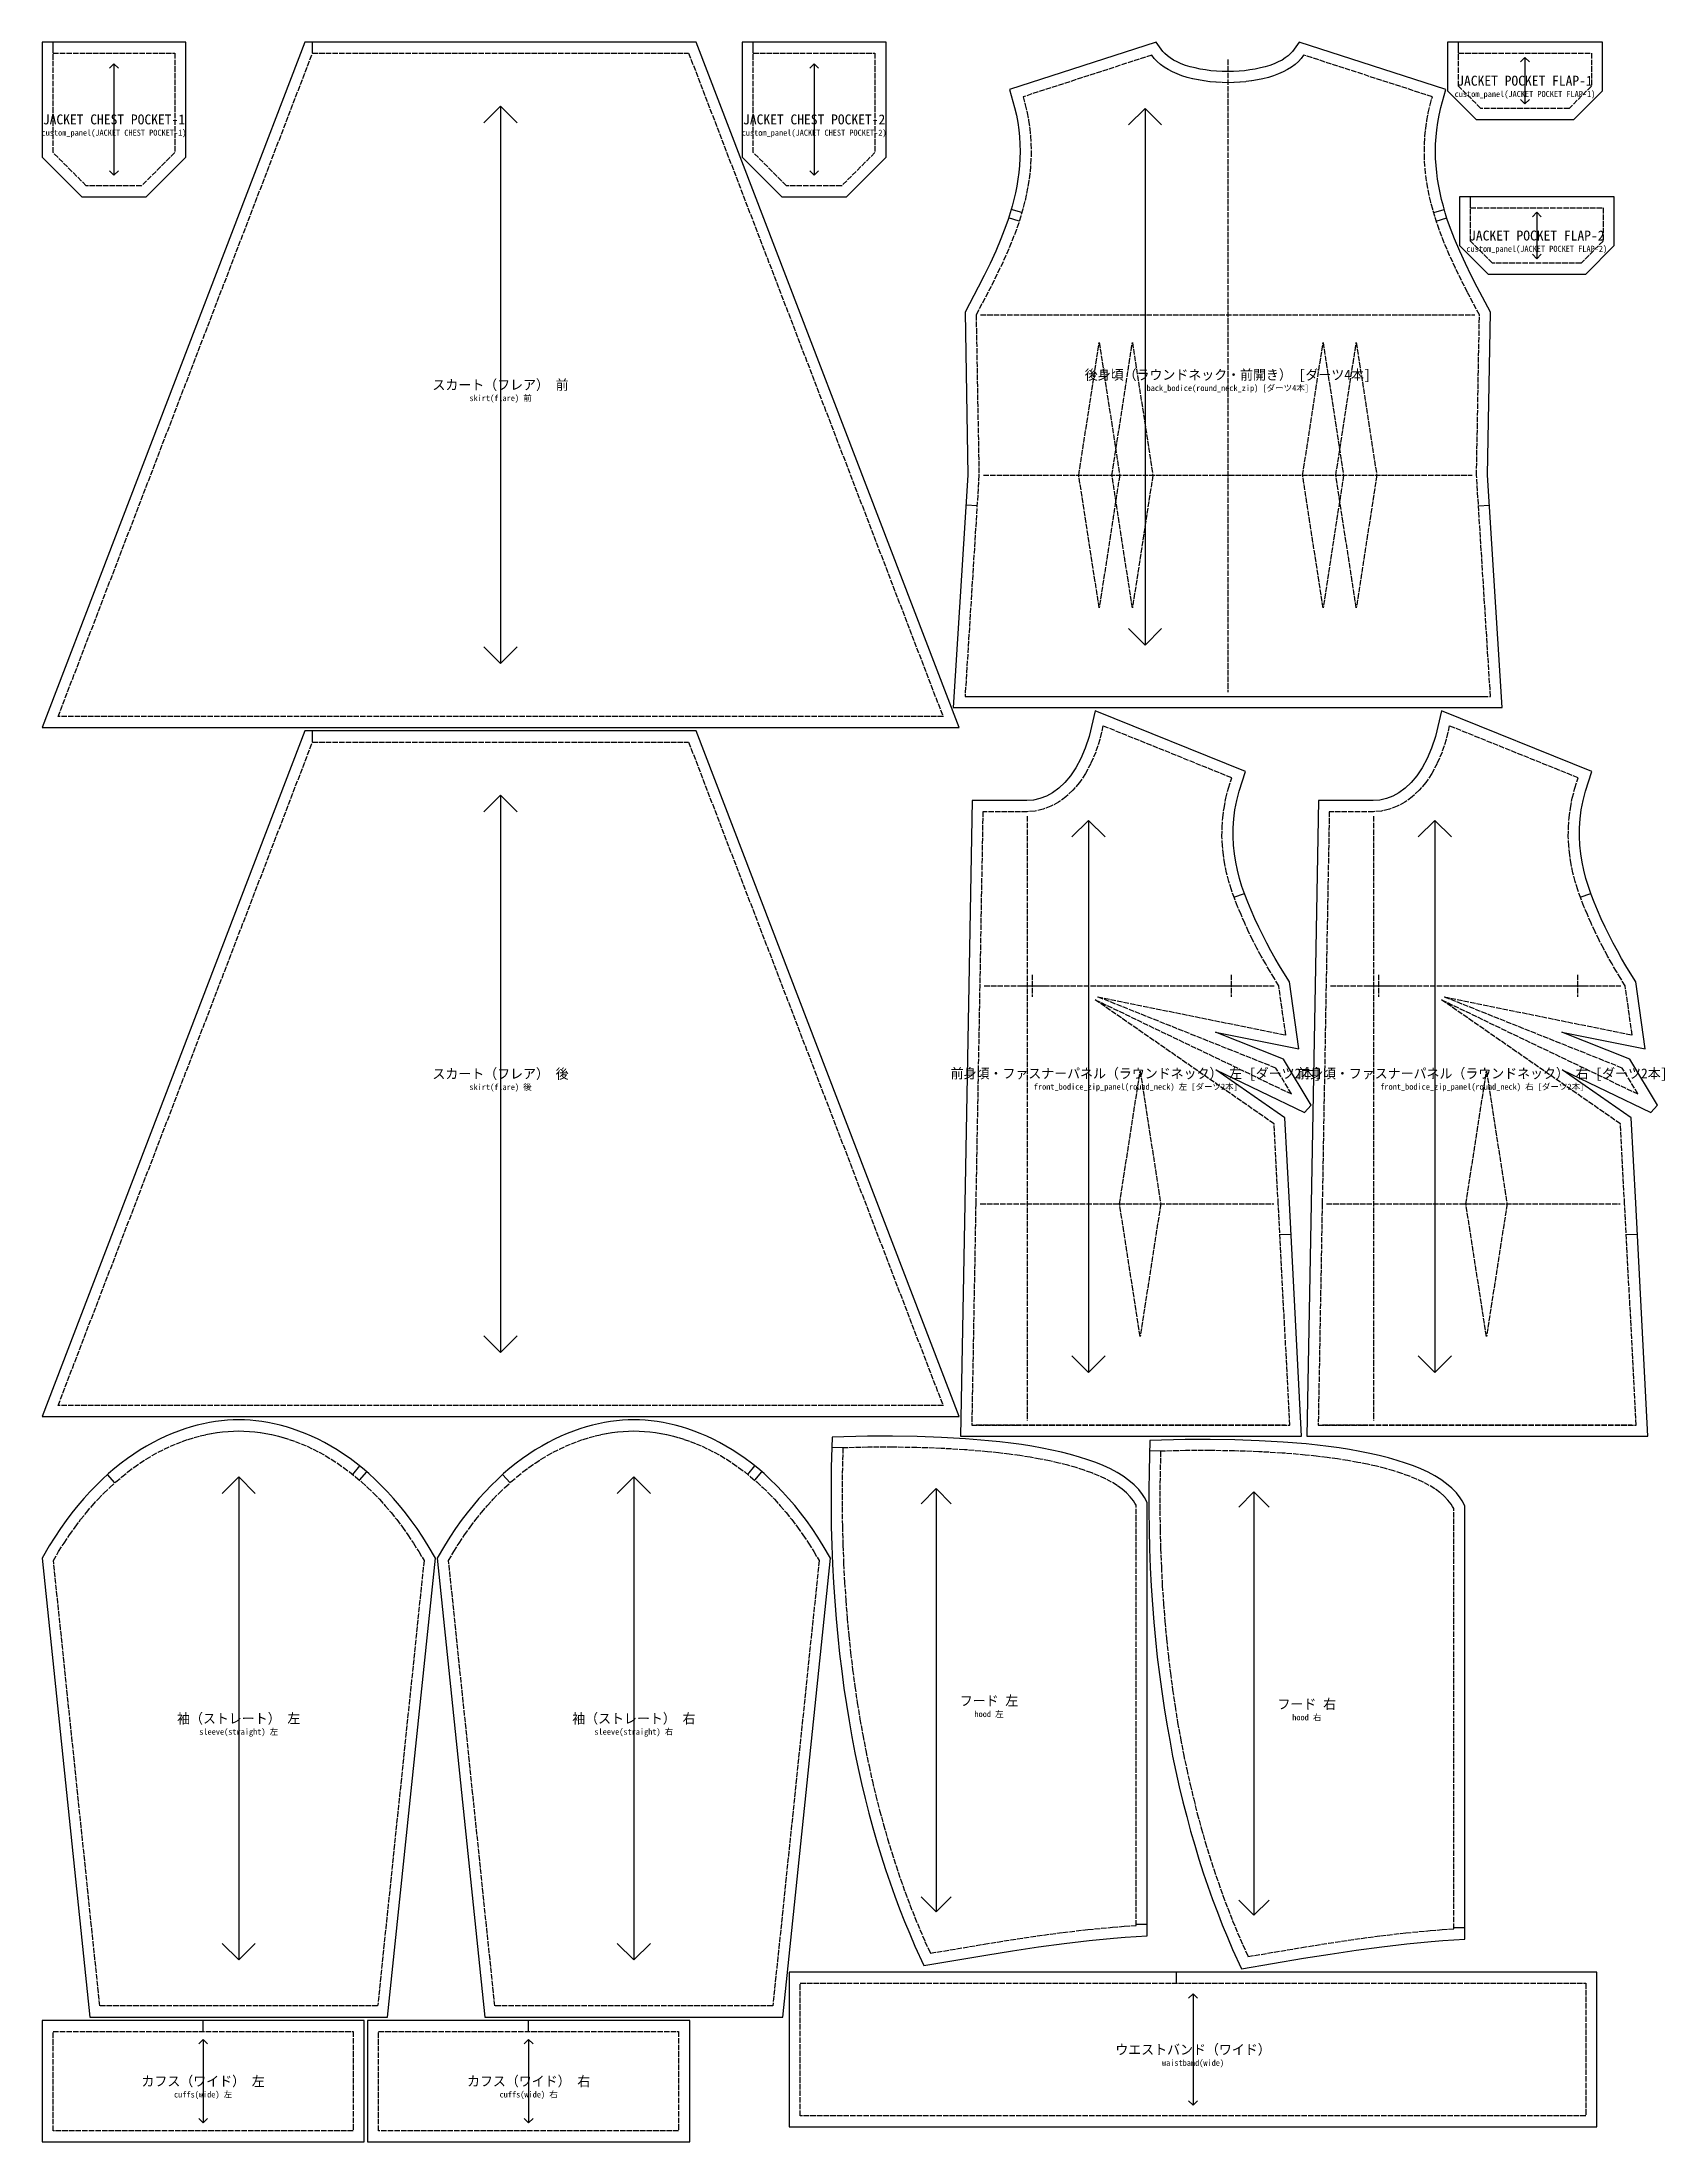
# Model space of a CAD drawing. Header units: centimetres. Extents: x 0 to 147, y 0 to 190.
import ezdxf
from ezdxf.enums import TextEntityAlignment as Align

# ---------------------------------------------------------------- set-up
doc = ezdxf.new("R2010")
doc.units = ezdxf.units.CM
doc.linetypes.add('DASHED', pattern=[0.6, 0.5, -0.1])
for name, color, linetype in [('CUT_LINE', 7, 'Continuous'), ('GRAINLINE', 5, 'Continuous'), ('LABEL', 8, 'Continuous'), ('LABEL_ID', 8, 'Continuous'), ('NOTCH', 1, 'Continuous'), ('REFERENCE_LINE', 6, 'Continuous'), ('STITCH_LINE', 3, 'Continuous')]:
    doc.layers.add(name, color=color, linetype=linetype)

msp = doc.modelspace()

# ---------------------------------------------------------------- linework, layer by layer
at = {"layer": 'CUT_LINE'}
for points in [[(23.77, 189.9), (0, 127.9), (82.91, 127.9), (59.14, 189.9)], [(0, 189.9), (0, 179.49), (3.59, 175.9), (9.41, 175.9), (13, 179.49), (13, 189.9)], [(63.3, 189.9), (63.3, 179.49), (66.89, 175.9), (72.72, 175.9), (76.3, 179.49), (76.3, 189.9)], [(87.47, 185.59), (87.92, 183.97), (88.08, 183.29), (88.2, 182.63), (88.3, 181.96), (88.36, 181.31), (88.4, 180.66), (88.42, 180.01), (88.4, 179.37), (88.36, 178.74), (88.3, 178.11), (88.22, 177.49), (88.12, 176.87), (88, 176.26), (87.86, 175.65), (87.7, 175.05), (87.53, 174.45), (87.34, 173.86), (87.14, 173.28), (86.69, 172.11), (86.21, 170.98), (85.7, 169.87), (85.17, 168.79), (84.63, 167.73), (83.44, 165.46), (83.7, 150.74), (82.38, 129.72), (132.01, 129.72), (130.68, 150.74), (130.94, 165.46), (129.75, 167.73), (129.21, 168.79), (128.68, 169.87), (128.17, 170.98), (127.69, 172.11), (127.24, 173.28), (127.04, 173.86), (126.86, 174.45), (126.68, 175.05), (126.52, 175.65), (126.38, 176.26), (126.26, 176.87), (126.16, 177.49), (126.08, 178.11), (126.02, 178.74), (125.98, 179.37), (125.97, 180.01), (125.98, 180.66), (126.02, 181.31), (126.08, 181.96), (126.18, 182.63), (126.3, 183.29), (126.46, 183.97), (126.91, 185.59), (113.66, 189.9), (113.05, 189.05), (112.87, 188.85), (112.65, 188.65), (112.39, 188.46), (112.1, 188.27), (111.76, 188.1), (111.4, 187.94), (111, 187.79), (110.58, 187.66), (110.14, 187.55), (109.68, 187.45), (109.2, 187.37), (108.71, 187.3), (108.21, 187.26), (107.7, 187.23), (107.19, 187.22), (106.68, 187.23), (106.17, 187.26), (105.67, 187.3), (105.18, 187.37), (104.7, 187.45), (104.24, 187.55), (103.8, 187.66), (103.38, 187.79), (102.98, 187.94), (102.62, 188.1), (102.29, 188.27), (101.99, 188.46), (101.73, 188.65), (101.51, 188.85), (101.33, 189.05), (100.72, 189.9)], [(127.06, 189.9), (127.06, 185.49), (129.65, 182.9), (138.47, 182.9), (141.06, 185.49), (141.06, 189.9)], [(128.13, 175.9), (128.13, 171.49), (130.72, 168.9), (139.55, 168.9), (142.13, 171.49), (142.13, 175.9)], [(113.86, 63.83), (112.76, 84.89), (112.36, 92.61), (106.1, 96.95), (114.13, 93.09), (114.73, 93.75), (112.23, 97.91), (106.07, 100.37), (113.63, 98.84), (112.76, 104.91), (112.26, 105.72), (111.87, 106.37), (111.48, 107.03), (111.1, 107.71), (110.72, 108.41), (110.35, 109.13), (109.99, 109.86), (109.64, 110.61), (109.31, 111.39), (109, 112.11), (108.73, 112.82), (108.47, 113.54), (108.25, 114.27), (108.06, 115), (107.91, 115.74), (107.79, 116.5), (107.71, 117.27), (107.67, 118.05), (107.68, 118.85), (107.74, 119.65), (107.84, 120.47), (108, 121.31), (108.22, 122.16), (108.79, 123.93), (95.21, 129.42), (94.65, 127.09), (94.31, 126.04), (93.91, 125.1), (93.47, 124.27), (92.98, 123.54), (92.46, 122.93), (91.92, 122.42), (91.36, 122.01), (90.79, 121.7), (90.21, 121.48), (89.63, 121.35), (89.02, 121.3), (84.07, 121.3), (83.77, 104.58), (83.41, 84.85), (83.04, 63.83)], [(145.17, 63.83), (144.07, 84.89), (143.67, 92.61), (137.41, 96.95), (145.44, 93.09), (146.05, 93.75), (143.54, 97.91), (137.39, 100.37), (144.94, 98.84), (144.08, 104.91), (143.58, 105.72), (143.19, 106.37), (142.79, 107.03), (142.41, 107.71), (142.03, 108.41), (141.66, 109.13), (141.3, 109.86), (140.96, 110.61), (140.63, 111.39), (140.32, 112.11), (140.04, 112.82), (139.79, 113.54), (139.56, 114.27), (139.37, 115), (139.22, 115.74), (139.1, 116.5), (139.02, 117.27), (138.98, 118.05), (138.99, 118.85), (139.05, 119.65), (139.15, 120.47), (139.32, 121.31), (139.53, 122.16), (140.1, 123.93), (126.52, 129.42), (125.97, 127.09), (125.62, 126.04), (125.23, 125.1), (124.78, 124.27), (124.29, 123.54), (123.77, 122.93), (123.23, 122.42), (122.67, 122.01), (122.1, 121.7), (121.53, 121.48), (120.95, 121.35), (120.33, 121.3), (115.38, 121.3), (115.08, 104.58), (114.73, 84.85), (114.35, 63.83)], [(23.77, 127.6), (0, 65.6), (82.91, 65.6), (59.14, 127.6)], [(0, 52.8), (4.31, 11.3), (31.24, 11.3), (35.56, 52.8), (34.91, 53.9), (34.41, 54.7), (33.9, 55.47), (33.38, 56.2), (32.85, 56.89), (32.32, 57.56), (31.78, 58.2), (31.23, 58.8), (30.67, 59.38), (30.12, 59.92), (29.55, 60.44), (28.98, 60.92), (28.41, 61.38), (27.84, 61.81), (27.26, 62.21), (26.68, 62.58), (26.11, 62.93), (25.53, 63.25), (24.95, 63.55), (24.37, 63.82), (23.8, 64.07), (23.22, 64.29), (22.65, 64.49), (22.09, 64.66), (21.53, 64.82), (20.97, 64.95), (20.42, 65.06), (19.88, 65.15), (19.34, 65.21), (18.81, 65.26), (18.29, 65.29), (17.78, 65.3), (17.27, 65.29), (16.75, 65.26), (16.22, 65.21), (15.68, 65.15), (15.14, 65.06), (14.59, 64.95), (14.03, 64.82), (13.47, 64.66), (12.9, 64.49), (12.33, 64.29), (11.76, 64.07), (11.19, 63.82), (10.61, 63.55), (10.03, 63.25), (9.45, 62.93), (8.87, 62.58), (8.3, 62.21), (7.72, 61.81), (7.15, 61.38), (6.57, 60.92), (6.01, 60.44), (5.44, 59.92), (4.88, 59.38), (4.33, 58.8), (3.78, 58.2), (3.24, 57.56), (2.7, 56.89), (2.18, 56.2), (1.66, 55.47), (1.15, 54.7), (0.65, 53.9)], [(35.72, 52.8), (40.03, 11.3), (66.96, 11.3), (71.27, 52.8), (70.62, 53.9), (70.12, 54.7), (69.62, 55.47), (69.1, 56.2), (68.57, 56.89), (68.04, 57.56), (67.49, 58.2), (66.95, 58.8), (66.39, 59.38), (65.83, 59.92), (65.27, 60.44), (64.7, 60.92), (64.13, 61.38), (63.55, 61.81), (62.98, 62.21), (62.4, 62.58), (61.82, 62.93), (61.24, 63.25), (60.67, 63.55), (60.09, 63.82), (59.51, 64.07), (58.94, 64.29), (58.37, 64.49), (57.81, 64.66), (57.25, 64.82), (56.69, 64.95), (56.14, 65.06), (55.6, 65.15), (55.06, 65.21), (54.53, 65.26), (54.01, 65.29), (53.5, 65.3), (52.98, 65.29), (52.46, 65.26), (51.93, 65.21), (51.4, 65.15), (50.85, 65.06), (50.3, 64.95), (49.75, 64.82), (49.19, 64.66), (48.62, 64.49), (48.05, 64.29), (47.48, 64.07), (46.9, 63.82), (46.33, 63.55), (45.75, 63.25), (45.17, 62.93), (44.59, 62.58), (44.01, 62.21), (43.44, 61.81), (42.86, 61.38), (42.29, 60.92), (41.72, 60.44), (41.16, 59.92), (40.6, 59.38), (40.05, 58.8), (39.5, 58.2), (38.96, 57.56), (38.42, 56.89), (37.9, 56.2), (37.38, 55.47), (36.87, 54.7), (36.37, 53.9)], [(71.42, 63.74), (71.35, 60.98), (71.33, 59.18), (71.33, 57.41), (71.35, 55.66), (71.4, 53.94), (71.46, 52.24), (71.55, 50.57), (71.66, 48.92), (71.79, 47.3), (71.93, 45.7), (72.1, 44.13), (72.29, 42.58), (72.49, 41.05), (72.71, 39.55), (72.96, 38.08), (73.21, 36.63), (73.49, 35.2), (73.78, 33.79), (74.09, 32.42), (74.41, 31.06), (74.75, 29.73), (75.11, 28.42), (75.48, 27.14), (75.86, 25.88), (76.26, 24.64), (76.67, 23.43), (77.09, 22.24), (77.53, 21.08), (77.98, 19.94), (78.44, 18.82), (78.91, 17.72), (79.71, 15.96), (85.33, 16.91), (87.73, 17.29), (90.09, 17.64), (92.4, 17.95), (94.66, 18.22), (96.85, 18.43), (97.91, 18.51), (99.9, 18.63), (99.9, 57.84), (99.65, 58.29), (99.49, 58.55), (99.14, 59), (98.72, 59.43), (98.26, 59.83), (97.74, 60.2), (97.18, 60.54), (96.58, 60.86), (95.94, 61.16), (95.25, 61.44), (94.53, 61.7), (93.78, 61.94), (92.98, 62.16), (92.16, 62.37), (91.3, 62.57), (90.41, 62.74), (89.49, 62.91), (88.54, 63.06), (87.57, 63.19), (86.58, 63.31), (85.56, 63.42), (83.47, 63.6), (81.32, 63.72), (79.11, 63.8), (76.88, 63.83), (74.62, 63.82)], [(100.14, 63.44), (100.08, 60.68), (100.05, 58.88), (100.05, 57.11), (100.08, 55.36), (100.12, 53.64), (100.19, 51.94), (100.27, 50.27), (100.38, 48.62), (100.51, 47), (100.66, 45.4), (100.82, 43.83), (101.01, 42.28), (101.22, 40.75), (101.44, 39.25), (101.68, 37.78), (101.94, 36.33), (102.21, 34.9), (102.5, 33.49), (102.81, 32.12), (103.14, 30.76), (103.48, 29.43), (103.83, 28.12), (104.2, 26.84), (104.58, 25.58), (104.98, 24.34), (105.39, 23.13), (105.82, 21.94), (106.25, 20.78), (106.7, 19.64), (107.16, 18.52), (107.63, 17.42), (108.43, 15.66), (114.05, 16.61), (116.45, 16.99), (118.81, 17.34), (121.13, 17.65), (123.38, 17.92), (125.57, 18.13), (126.63, 18.21), (128.62, 18.33), (128.62, 57.54), (128.38, 57.99), (128.21, 58.25), (127.86, 58.7), (127.45, 59.13), (126.98, 59.53), (126.46, 59.9), (125.91, 60.24), (125.3, 60.56), (124.66, 60.86), (123.98, 61.14), (123.26, 61.4), (122.5, 61.64), (121.71, 61.86), (120.88, 62.07), (120.02, 62.27), (119.13, 62.44), (118.21, 62.61), (117.27, 62.76), (116.3, 62.89), (115.3, 63.01), (114.28, 63.12), (112.19, 63.3), (110.04, 63.42), (107.84, 63.5), (105.6, 63.53), (103.34, 63.52)], [(67.55, 15.36), (67.55, 1.36), (140.55, 1.36), (140.55, 15.36)], [(0, 11), (0, 0), (29.12, 0), (29.12, 11)], [(29.43, 11), (29.43, 0), (58.55, 0), (58.55, 11)]]:
    msp.add_lwpolyline(points, close=True, dxfattribs=at)
at = {"layer": 'GRAINLINE'}
for p, q in [((133.66, 188.1), (134.06, 188.5)), ((134.06, 188.5), (134.06, 184.3)), ((134.46, 188.1), (134.06, 188.5)), ((6.1, 187.54), (6.5, 187.94)), ((6.5, 187.94), (6.5, 177.86)), ((6.9, 187.54), (6.5, 187.94)), ((69.4, 187.54), (69.8, 187.94)), ((69.8, 187.94), (69.8, 177.86)), ((70.2, 187.54), (69.8, 187.94)), ((133.66, 184.7), (134.06, 184.3)), ((134.46, 184.7), (134.06, 184.3)), ((39.95, 182.6), (41.45, 184.1)), ((41.45, 184.1), (41.45, 133.7)), ((42.95, 182.6), (41.45, 184.1)), ((98.21, 182.4), (99.71, 183.9)), ((99.71, 183.9), (99.71, 135.35)), ((101.21, 182.4), (99.71, 183.9)), ((6.1, 178.26), (6.5, 177.86)), ((6.9, 178.26), (6.5, 177.86)), ((69.4, 178.26), (69.8, 177.86)), ((70.2, 178.26), (69.8, 177.86)), ((134.73, 174.1), (135.13, 174.5)), ((135.13, 174.5), (135.13, 170.3)), ((135.53, 174.1), (135.13, 174.5)), ((134.73, 170.7), (135.13, 170.3)), ((135.53, 170.7), (135.13, 170.3)), ((98.21, 136.85), (99.71, 135.35)), ((101.21, 136.85), (99.71, 135.35)), ((39.95, 135.2), (41.45, 133.7)), ((42.95, 135.2), (41.45, 133.7)), ((39.95, 120.3), (41.45, 121.8)), ((41.45, 121.8), (41.45, 71.4)), ((42.95, 120.3), (41.45, 121.8)), ((93.1, 118.01), (94.6, 119.51)), ((94.6, 119.51), (94.6, 69.59)), ((96.1, 118.01), (94.6, 119.51)), ((124.41, 118.01), (125.91, 119.51)), ((125.91, 119.51), (125.91, 69.59)), ((127.41, 118.01), (125.91, 119.51)), ((39.95, 72.9), (41.45, 71.4)), ((42.95, 72.9), (41.45, 71.4)), ((93.1, 71.09), (94.6, 69.59)), ((96.1, 71.09), (94.6, 69.59)), ((124.41, 71.09), (125.91, 69.59)), ((127.41, 71.09), (125.91, 69.59)), ((16.28, 58.64), (17.78, 60.14)), ((17.78, 60.14), (17.78, 16.46)), ((19.28, 58.64), (17.78, 60.14)), ((52, 58.64), (53.5, 60.14)), ((53.5, 60.14), (53.5, 16.46)), ((55, 58.64), (53.5, 60.14)), ((79.46, 57.72), (80.83, 59.09)), ((80.83, 59.09), (80.83, 20.81)), ((82.2, 57.72), (80.83, 59.09)), ((108.18, 57.42), (109.55, 58.79)), ((109.55, 58.79), (109.55, 20.51)), ((110.93, 57.42), (109.55, 58.79)), ((79.46, 22.18), (80.83, 20.81)), ((82.2, 22.18), (80.83, 20.81)), ((108.18, 21.88), (109.55, 20.51)), ((110.93, 21.88), (109.55, 20.51)), ((16.28, 17.96), (17.78, 16.46)), ((19.28, 17.96), (17.78, 16.46)), ((52, 17.96), (53.5, 16.46)), ((55, 17.96), (53.5, 16.46)), ((103.65, 13), (104.05, 13.4)), ((104.05, 13.4), (104.05, 3.32)), ((104.45, 13), (104.05, 13.4)), ((14.16, 8.88), (14.56, 9.28)), ((14.56, 9.28), (14.56, 1.72)), ((14.96, 8.88), (14.56, 9.28)), ((43.59, 8.88), (43.99, 9.28)), ((43.99, 9.28), (43.99, 1.72)), ((44.39, 8.88), (43.99, 9.28)), ((14.16, 2.12), (14.56, 1.72)), ((14.96, 2.12), (14.56, 1.72)), ((43.59, 2.12), (43.99, 1.72)), ((44.39, 2.12), (43.99, 1.72)), ((103.65, 3.72), (104.05, 3.32)), ((104.45, 3.72), (104.05, 3.32))]:
    msp.add_line(p, q, dxfattribs=at)
at = {"layer": 'NOTCH'}
for p, q in [((1, 188.9), (1, 189.9)), ((24.45, 188.9), (24.45, 189.9)), ((64.3, 188.9), (64.3, 189.9)), ((128.06, 188.9), (128.06, 189.9)), ((88.57, 174.47), (87.61, 174.75)), ((125.81, 174.47), (126.77, 174.75)), ((129.13, 174.9), (129.13, 175.9)), ((88.34, 173.7), (87.38, 174.01)), ((126.04, 173.7), (127, 174.01)), ((84.53, 147.96), (83.53, 148.02)), ((129.86, 147.96), (130.85, 148.02)), ((24.45, 126.6), (24.45, 127.6)), ((107.75, 112.58), (108.69, 112.91)), ((139.06, 112.58), (140.01, 112.91)), ((111.91, 82.05), (112.9, 82.1)), ((143.22, 82.05), (144.22, 82.1)), ((72.4, 62.77), (71.4, 62.79)), ((28.1, 60.35), (28.72, 61.13)), ((63.81, 60.35), (64.44, 61.13)), ((101.12, 62.47), (100.12, 62.49)), ((6.59, 59.61), (5.91, 60.35)), ((28.71, 59.84), (29.36, 60.6)), ((42.31, 59.61), (41.63, 60.35)), ((64.43, 59.84), (65.08, 60.6)), ((98.9, 19.7), (99.9, 19.7)), ((127.62, 19.4), (128.62, 19.4)), ((102.55, 14.36), (102.55, 15.36)), ((14.56, 10), (14.56, 11)), ((43.99, 10), (43.99, 11))]:
    msp.add_line(p, q, dxfattribs=at)
at = {"layer": 'REFERENCE_LINE', "linetype": 'DASHED'}
for points in [[(107.19, 188.32), (107.19, 131.12)], [(84.84, 165.22), (129.54, 165.22)], [(85.1, 150.72), (129.28, 150.72)], [(83.84, 130.72), (130.54, 130.72)], [(89.05, 119.9), (89.05, 65.23)], [(120.37, 119.9), (120.37, 65.23)], [(85.17, 104.56), (111.4, 104.56)], [(88.52, 104.56), (90.52, 104.56)], [(89.52, 105.56), (89.52, 103.56)], [(106.49, 104.56), (108.49, 104.56)], [(107.49, 105.56), (107.49, 103.56)], [(116.48, 104.56), (142.72, 104.56)], [(119.83, 104.56), (121.83, 104.56)], [(120.83, 105.56), (120.83, 103.56)], [(137.8, 104.56), (139.8, 104.56)], [(138.8, 105.56), (138.8, 103.56)], [(84.81, 84.83), (111.36, 84.83)], [(116.13, 84.83), (142.67, 84.83)], [(84.45, 64.84), (112.4, 64.84)], [(115.77, 64.84), (143.72, 64.84)]]:
    msp.add_lwpolyline(points, dxfattribs=at)
at = {"layer": 'STITCH_LINE', "linetype": 'DASHED'}
for points in [[(1, 188.9), (12, 188.9), (12, 179.9), (9, 176.9), (4, 176.9), (1, 179.9)], [(24.45, 188.9), (58.45, 188.9), (81.45, 128.9), (1.45, 128.9)], [(64.3, 188.9), (75.3, 188.9), (75.3, 179.9), (72.3, 176.9), (67.3, 176.9), (64.3, 179.9)], [(88.69, 184.94), (88.89, 184.22), (89.06, 183.5), (89.19, 182.79), (89.29, 182.09), (89.36, 181.39), (89.4, 180.7), (89.42, 180.01), (89.4, 179.33), (89.36, 178.66), (89.3, 178), (89.21, 177.34), (89.1, 176.69), (88.98, 176.05), (88.83, 175.41), (88.66, 174.78), (88.48, 174.16), (88.29, 173.54), (88.08, 172.93), (87.62, 171.74), (87.13, 170.58), (86.6, 169.44), (86.06, 168.34), (85.52, 167.27), (84.44, 165.22), (84.7, 150.72), (83.44, 130.72), (130.94, 130.72), (129.68, 150.72), (129.94, 165.22), (128.86, 167.27), (128.32, 168.34), (127.78, 169.44), (127.25, 170.58), (126.76, 171.74), (126.3, 172.93), (126.1, 173.54), (125.9, 174.16), (125.72, 174.78), (125.55, 175.41), (125.41, 176.05), (125.28, 176.69), (125.17, 177.34), (125.08, 178), (125.02, 178.66), (124.98, 179.33), (124.97, 180.01), (124.98, 180.7), (125.02, 181.39), (125.09, 182.09), (125.19, 182.79), (125.32, 183.5), (125.49, 184.22), (125.69, 184.94), (114.05, 188.72), (113.83, 188.42), (113.58, 188.14), (113.28, 187.87), (112.95, 187.63), (112.59, 187.4), (112.2, 187.2), (111.77, 187.01), (111.33, 186.85), (110.86, 186.7), (110.37, 186.57), (109.87, 186.47), (109.35, 186.38), (108.82, 186.31), (108.28, 186.26), (107.74, 186.23), (107.19, 186.22), (106.64, 186.23), (106.1, 186.26), (105.56, 186.31), (105.03, 186.38), (104.52, 186.47), (104.01, 186.57), (103.52, 186.7), (103.05, 186.85), (102.61, 187.01), (102.19, 187.2), (101.79, 187.4), (101.43, 187.63), (101.1, 187.87), (100.8, 188.14), (100.55, 188.42), (100.33, 188.72), (88.69, 184.94)], [(128.06, 188.9), (140.06, 188.9), (140.06, 185.9), (138.06, 183.9), (130.06, 183.9), (128.06, 185.9)], [(129.13, 174.9), (141.13, 174.9), (141.13, 171.9), (139.13, 169.9), (131.13, 169.9), (129.13, 171.9)], [(95.57, 162.72), (97.42, 150.72), (95.57, 138.72), (93.72, 150.72)], [(98.57, 162.72), (100.42, 150.72), (98.57, 138.72), (96.72, 150.72)], [(115.81, 162.72), (117.66, 150.72), (115.81, 138.72), (113.96, 150.72)], [(118.81, 162.72), (120.66, 150.72), (118.81, 138.72), (116.96, 150.72)], [(112.8, 64.83), (111.76, 84.83), (111.38, 92.07), (95.2, 103.29), (112.95, 94.77), (111.54, 97.11), (95.42, 103.56), (112.44, 100.1), (111.8, 104.56), (111.41, 105.2), (111.01, 105.85), (110.62, 106.53), (110.22, 107.23), (109.83, 107.95), (109.45, 108.68), (109.08, 109.43), (108.73, 110.21), (108.39, 110.99), (108.08, 111.73), (107.79, 112.47), (107.52, 113.23), (107.29, 113.99), (107.09, 114.77), (106.92, 115.56), (106.8, 116.37), (106.71, 117.2), (106.67, 118.04), (106.68, 118.89), (106.74, 119.75), (106.86, 120.63), (107.03, 121.53), (107.26, 122.44), (107.55, 123.36), (95.91, 128.06), (95.62, 126.82), (95.25, 125.69), (94.82, 124.67), (94.33, 123.75), (93.78, 122.94), (93.19, 122.24), (92.56, 121.65), (91.9, 121.16), (91.21, 120.79), (90.5, 120.52), (89.78, 120.36), (89.05, 120.3), (85.05, 120.3), (84.77, 104.56), (84.41, 84.83), (84.05, 64.83), (88.05, 64.83)], [(144.12, 64.83), (143.07, 84.83), (142.69, 92.07), (126.51, 103.29), (144.27, 94.77), (142.86, 97.11), (126.74, 103.56), (143.75, 100.1), (143.12, 104.56), (142.72, 105.2), (142.33, 105.85), (141.93, 106.53), (141.53, 107.23), (141.15, 107.95), (140.76, 108.68), (140.4, 109.43), (140.04, 110.21), (139.71, 110.99), (139.39, 111.73), (139.1, 112.47), (138.84, 113.23), (138.6, 113.99), (138.4, 114.77), (138.23, 115.56), (138.11, 116.37), (138.02, 117.2), (137.98, 118.04), (137.99, 118.89), (138.05, 119.75), (138.17, 120.63), (138.34, 121.53), (138.57, 122.44), (138.87, 123.36), (127.22, 128.06), (126.93, 126.82), (126.56, 125.69), (126.13, 124.67), (125.64, 123.75), (125.09, 122.94), (124.5, 122.24), (123.87, 121.65), (123.21, 121.16), (122.52, 120.79), (121.82, 120.52), (121.09, 120.36), (120.37, 120.3), (116.37, 120.3), (116.08, 104.56), (115.73, 84.83), (115.37, 64.83), (119.37, 64.83)], [(24.45, 126.6), (58.45, 126.6), (81.45, 66.6), (1.45, 66.6)], [(99.27, 96.83), (101.13, 84.83), (99.27, 72.83), (97.41, 84.83)], [(130.58, 96.83), (132.44, 84.83), (130.58, 72.83), (128.72, 84.83)], [(1.03, 52.58), (1.5, 53.39), (1.99, 54.16), (2.48, 54.9), (2.99, 55.61), (3.49, 56.28), (4.01, 56.92), (4.53, 57.54), (5.06, 58.12), (5.59, 58.67), (6.13, 59.19), (6.67, 59.69), (7.21, 60.15), (7.76, 60.59), (8.31, 61), (8.85, 61.38), (9.4, 61.74), (9.95, 62.07), (10.5, 62.37), (11.05, 62.65), (11.6, 62.91), (12.14, 63.14), (12.68, 63.35), (13.22, 63.54), (13.75, 63.7), (14.28, 63.85), (14.8, 63.97), (15.31, 64.07), (15.82, 64.16), (16.32, 64.22), (16.82, 64.26), (17.3, 64.29), (17.78, 64.3), (18.25, 64.29), (18.74, 64.26), (19.23, 64.22), (19.74, 64.16), (20.24, 64.07), (20.76, 63.97), (21.28, 63.85), (21.81, 63.7), (22.34, 63.54), (22.88, 63.35), (23.42, 63.14), (23.96, 62.91), (24.51, 62.65), (25.06, 62.37), (25.6, 62.07), (26.15, 61.74), (26.7, 61.38), (27.25, 61), (27.8, 60.59), (28.35, 60.15), (28.89, 59.69), (29.43, 59.19), (29.97, 58.67), (30.5, 58.12), (31.03, 57.54), (31.55, 56.92), (32.06, 56.28), (32.57, 55.61), (33.07, 54.9), (33.57, 54.16), (34.05, 53.39), (34.53, 52.58), (30.34, 12.3), (5.22, 12.3)], [(36.75, 52.58), (37.22, 53.39), (37.71, 54.16), (38.2, 54.9), (38.7, 55.61), (39.21, 56.28), (39.73, 56.92), (40.25, 57.54), (40.78, 58.12), (41.31, 58.67), (41.85, 59.19), (42.39, 59.69), (42.93, 60.15), (43.47, 60.59), (44.02, 61), (44.57, 61.38), (45.12, 61.74), (45.67, 62.07), (46.22, 62.37), (46.77, 62.65), (47.31, 62.91), (47.86, 63.14), (48.4, 63.35), (48.93, 63.54), (49.47, 63.7), (49.99, 63.85), (50.51, 63.97), (51.03, 64.07), (51.54, 64.16), (52.04, 64.22), (52.54, 64.26), (53.02, 64.29), (53.5, 64.3), (53.97, 64.29), (54.46, 64.26), (54.95, 64.22), (55.45, 64.16), (55.96, 64.07), (56.48, 63.97), (57, 63.85), (57.53, 63.7), (58.06, 63.54), (58.6, 63.35), (59.14, 63.14), (59.68, 62.91), (60.22, 62.65), (60.77, 62.37), (61.32, 62.07), (61.87, 61.74), (62.42, 61.38), (62.97, 61), (63.52, 60.59), (64.06, 60.15), (64.61, 59.69), (65.15, 59.19), (65.68, 58.67), (66.22, 58.12), (66.74, 57.54), (67.26, 56.92), (67.78, 56.28), (68.29, 55.61), (68.79, 54.9), (69.29, 54.16), (69.77, 53.39), (70.25, 52.58), (66.06, 12.3), (40.93, 12.3)], [(72.4, 62.77), (72.35, 60.96), (72.33, 59.17), (72.33, 57.41), (72.35, 55.68), (72.4, 53.97), (72.46, 52.29), (72.55, 50.63), (72.66, 48.99), (72.78, 47.38), (72.93, 45.8), (73.09, 44.24), (73.28, 42.7), (73.48, 41.19), (73.7, 39.71), (73.94, 38.24), (74.2, 36.81), (74.47, 35.39), (74.76, 34.01), (75.06, 32.64), (75.38, 31.3), (75.72, 29.98), (76.07, 28.69), (76.44, 27.42), (76.81, 26.18), (77.21, 24.96), (77.61, 23.76), (78.03, 22.59), (78.46, 21.44), (78.9, 20.31), (79.36, 19.21), (79.82, 18.13), (80.3, 17.07), (85.17, 17.89), (87.57, 18.28), (89.95, 18.63), (92.28, 18.95), (94.55, 19.21), (96.76, 19.42), (97.84, 19.51), (98.9, 19.57), (98.9, 57.58), (98.79, 57.78), (98.67, 57.97), (98.38, 58.35), (98.04, 58.7), (97.64, 59.04), (97.19, 59.37), (96.69, 59.68), (96.13, 59.97), (95.54, 60.24), (94.9, 60.5), (94.21, 60.75), (93.49, 60.98), (92.72, 61.2), (91.92, 61.4), (91.09, 61.59), (90.22, 61.76), (89.32, 61.92), (88.4, 62.07), (87.44, 62.2), (86.46, 62.32), (85.46, 62.42), (83.4, 62.6), (81.27, 62.72), (79.09, 62.8), (76.87, 62.83), (74.64, 62.82), (72.4, 62.77)], [(101.12, 62.47), (101.08, 60.66), (101.05, 58.87), (101.05, 57.11), (101.08, 55.38), (101.12, 53.67), (101.19, 51.99), (101.27, 50.33), (101.38, 48.69), (101.51, 47.08), (101.65, 45.5), (101.82, 43.94), (102, 42.4), (102.21, 40.89), (102.43, 39.41), (102.66, 37.94), (102.92, 36.51), (103.19, 35.09), (103.48, 33.71), (103.79, 32.34), (104.11, 31), (104.44, 29.68), (104.79, 28.39), (105.16, 27.12), (105.54, 25.88), (105.93, 24.66), (106.34, 23.46), (106.75, 22.29), (107.19, 21.14), (107.63, 20.01), (108.08, 18.91), (108.55, 17.83), (109.02, 16.77), (113.89, 17.59), (116.3, 17.98), (118.67, 18.33), (121, 18.65), (123.28, 18.91), (125.49, 19.12), (126.56, 19.21), (127.62, 19.27), (127.62, 57.28), (127.51, 57.48), (127.39, 57.67), (127.1, 58.05), (126.76, 58.4), (126.36, 58.74), (125.91, 59.07), (125.41, 59.38), (124.86, 59.67), (124.26, 59.94), (123.62, 60.2), (122.94, 60.45), (122.21, 60.68), (121.45, 60.9), (120.65, 61.1), (119.81, 61.29), (118.95, 61.46), (118.05, 61.62), (117.12, 61.77), (116.17, 61.9), (115.19, 62.02), (114.19, 62.12), (112.12, 62.3), (109.99, 62.42), (107.81, 62.5), (105.6, 62.53), (103.36, 62.52), (101.12, 62.47)], [(68.55, 14.36), (139.55, 14.36), (139.55, 2.36), (68.55, 2.36)], [(1, 10), (28.12, 10), (28.12, 1), (1, 1)], [(30.43, 10), (57.55, 10), (57.55, 1), (30.43, 1)]]:
    msp.add_lwpolyline(points, close=True, dxfattribs=at)

# ---------------------------------------------------------------- texts
at = {"layer": 'LABEL'}
for s, p in [('JACKET POCKET FLAP-1', (134.06, 186.4)), ('JACKET CHEST POCKET-1', (6.5, 182.9)), ('JACKET CHEST POCKET-2', (69.8, 182.9)), ('JACKET POCKET FLAP-2', (135.13, 172.4)), ('後身頃（ラウンドネック・前開き） [ダーツ4本]', (107.19, 159.81)), ('スカート（フレア） 前', (41.45, 158.9)), ('スカート（フレア） 後', (41.45, 96.6)), ('前身頃・ファスナーパネル（ラウンドネック） 左 [ダーツ2本]', (98.88, 96.63)), ('前身頃・ファスナーパネル（ラウンドネック） 右 [ダーツ2本]', (130.2, 96.63)), ('フード 左', (85.61, 39.9)), ('フード 右', (114.34, 39.6)), ('袖（ストレート） 左', (17.78, 38.3)), ('袖（ストレート） 右', (53.5, 38.3)), ('ウエストバンド（ワイド）', (104.05, 8.36)), ('カフス（ワイド） 左', (14.56, 5.5)), ('カフス（ワイド） 右', (43.99, 5.5))]:
    msp.add_text(s, height=0.9, dxfattribs=at).set_placement(p, align=Align.MIDDLE_CENTER)
at = {"layer": 'LABEL_ID'}
for s, p in [('custom_panel(JACKET POCKET FLAP-1)', (134.06, 185.2)), ('custom_panel(JACKET CHEST POCKET-1)', (6.5, 181.7)), ('custom_panel(JACKET CHEST POCKET-2)', (69.8, 181.7)), ('custom_panel(JACKET POCKET FLAP-2)', (135.13, 171.2)), ('skirt(flare) 前', (41.45, 157.7)), ('back_bodice(round_neck_zip) [ダーツ4本]', (107.19, 158.61)), ('skirt(flare) 後', (41.45, 95.4)), ('front_bodice_zip_panel(round_neck) 左 [ダーツ2本]', (98.88, 95.43)), ('front_bodice_zip_panel(round_neck) 右 [ダーツ2本]', (130.2, 95.43)), ('hood 左', (85.61, 38.7)), ('hood 右', (114.34, 38.4)), ('sleeve(straight) 左', (17.78, 37.1)), ('sleeve(straight) 右', (53.5, 37.1)), ('waistband(wide)', (104.05, 7.16)), ('cuffs(wide) 左', (14.56, 4.3)), ('cuffs(wide) 右', (43.99, 4.3))]:
    msp.add_text(s, height=0.55, dxfattribs=at).set_placement(p, align=Align.MIDDLE_CENTER)

doc.saveas('drawing.dxf')
